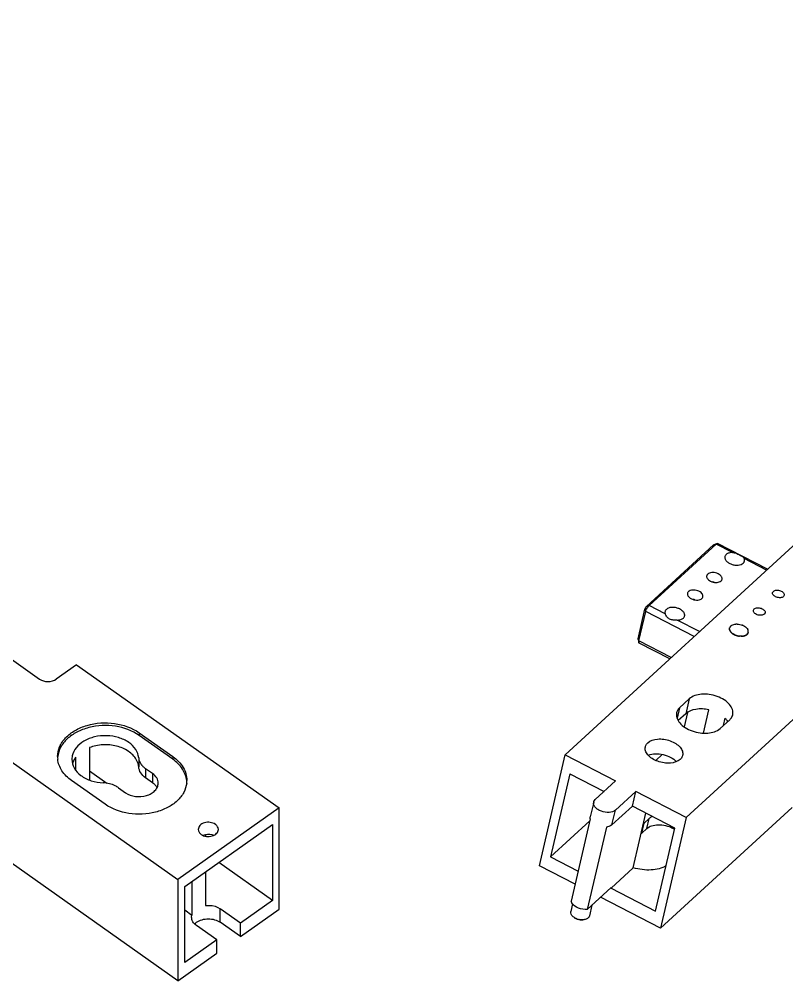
# Model space of a CAD drawing. Header units: millimetres. Extents: x 562 to 17351, y 2396 to 6995.
# Drawn here: x 9429.4 to 9590.1, y 3285.4 to 3486.9 of the extents above; entities that cross this region are included whole.
import ezdxf

# ---------------------------------------------------------------- set-up
doc = ezdxf.new("R2010")
doc.units = ezdxf.units.MM
doc.layers.add('02___PRT_ALL_AXES', color=7, linetype='Continuous')

msp = doc.modelspace()

# ---------------------------------------------------------------- linework, layer by layer
at = {"color": 7, "linetype": 'Continuous'}
for p, q in [((9711.66, 3486.86), (9543.718, 3332.728)), ((9737.055, 3473.775), (9569.113, 3319.643)), ((9560.795, 3363.856), (9574.832, 3376.739)), ((9561.307, 3364.025), (9575.344, 3376.908)), ((9574.832, 3376.739), (9575.344, 3376.908)), ((9574.915, 3376.796), (9575.512, 3377.021)), ((9578.756, 3375.15), (9575.344, 3376.908)), ((9586.1, 3371.625), (9575.623, 3377.023)), ((9408.931, 3366.135), (9433.679, 3348.635)), ((9560.795, 3363.856), (9561.307, 3364.025)), ((9564.719, 3362.267), (9561.307, 3364.025)), ((9559.021, 3357.053), (9560.454, 3363.24)), ((9559.194, 3356.605), (9560.627, 3362.791)), ((9560.454, 3363.24), (9560.627, 3362.791)), ((9570.777, 3357.562), (9560.627, 3362.791)), ((9578.122, 3359.279), (9578.173, 3359.277)), ((9578.178, 3358.991), (9578.127, 3359.002)), ((9578.18, 3359.313), (9578.133, 3359.332)), ((9578.14, 3358.946), (9578.186, 3358.952)), ((9578.19, 3358.935), (9578.14, 3358.946)), ((9578.156, 3358.889), (9578.201, 3358.897)), ((9578.207, 3358.88), (9578.156, 3358.889)), ((9578.33, 3358.552), (9578.368, 3358.568)), ((9578.38, 3358.552), (9578.33, 3358.552)), ((9578.372, 3358.497), (9578.408, 3358.515)), ((9578.421, 3358.498), (9578.372, 3358.497)), ((9578.417, 3358.443), (9578.451, 3358.462)), ((9578.465, 3358.446), (9578.417, 3358.443)), ((9578.751, 3358.14), (9578.775, 3358.165)), ((9578.794, 3358.151), (9578.751, 3358.14)), ((9578.816, 3358.094), (9578.838, 3358.119)), ((9578.858, 3358.106), (9578.816, 3358.094)), ((9578.884, 3358.049), (9578.904, 3358.075)), ((9578.925, 3358.062), (9578.884, 3358.049)), ((9581.865, 3357.973), (9581.816, 3357.989)), ((9581.829, 3358.001), (9581.865, 3357.973)), ((9581.908, 3358.015), (9581.858, 3358.029)), ((9581.871, 3358.042), (9581.908, 3358.015)), ((9581.948, 3358.059), (9581.898, 3358.072)), ((9581.909, 3358.085), (9581.948, 3358.059)), ((9581.984, 3358.104), (9581.934, 3358.116)), ((9581.944, 3358.129), (9581.984, 3358.104)), ((9582.017, 3358.15), (9581.966, 3358.161)), ((9581.975, 3358.175), (9582.017, 3358.15)), ((9582.046, 3358.198), (9581.995, 3358.207)), ((9582.003, 3358.222), (9582.046, 3358.198)), ((9582.072, 3358.248), (9582.021, 3358.255)), ((9582.028, 3358.27), (9582.072, 3358.248)), ((9582.094, 3358.298), (9582.043, 3358.304)), ((9582.049, 3358.32), (9582.094, 3358.298)), ((9582.112, 3358.35), (9582.061, 3358.354)), ((9582.066, 3358.37), (9582.112, 3358.35)), ((9582.126, 3358.402), (9582.075, 3358.405)), ((9582.079, 3358.421), (9582.126, 3358.402)), ((9559.011, 3356.884), (9559.174, 3356.268)), ((9559.021, 3357.053), (9559.194, 3356.605)), ((9565.944, 3353.127), (9559.194, 3356.605)), ((9565.66, 3352.866), (9559.237, 3356.176)), ((9579.337, 3357.815), (9579.344, 3357.846)), ((9579.369, 3357.836), (9579.337, 3357.815)), ((9579.419, 3357.783), (9579.424, 3357.814)), ((9579.448, 3357.805), (9579.419, 3357.783)), ((9579.502, 3357.753), (9579.505, 3357.784)), ((9579.53, 3357.776), (9579.502, 3357.753)), ((9580.019, 3357.618), (9580.009, 3357.651)), ((9580.035, 3357.646), (9580.019, 3357.618)), ((9580.107, 3357.603), (9580.094, 3357.636)), ((9580.121, 3357.632), (9580.107, 3357.603)), ((9580.195, 3357.591), (9580.18, 3357.624)), ((9580.207, 3357.621), (9580.195, 3357.591)), ((9580.715, 3357.571), (9580.688, 3357.602)), ((9580.713, 3357.603), (9580.715, 3357.571)), ((9580.798, 3357.576), (9580.769, 3357.607)), ((9580.794, 3357.608), (9580.798, 3357.576)), ((9580.881, 3357.584), (9580.85, 3357.614)), ((9580.875, 3357.616), (9580.881, 3357.584)), ((9581.041, 3357.606), (9581.007, 3357.635)), ((9581.03, 3357.639), (9581.041, 3357.606)), ((9581.118, 3357.621), (9581.083, 3357.649)), ((9581.106, 3357.654), (9581.118, 3357.621)), ((9581.194, 3357.639), (9581.157, 3357.666)), ((9581.179, 3357.671), (9581.194, 3357.639)), ((9581.268, 3357.658), (9581.229, 3357.685)), ((9581.251, 3357.691), (9581.268, 3357.658)), ((9581.339, 3357.68), (9581.299, 3357.706)), ((9581.32, 3357.713), (9581.339, 3357.68)), ((9581.409, 3357.704), (9581.367, 3357.729)), ((9581.388, 3357.737), (9581.409, 3357.704)), ((9581.475, 3357.731), (9581.433, 3357.754)), ((9581.452, 3357.763), (9581.475, 3357.731)), ((9581.54, 3357.759), (9581.496, 3357.782)), ((9581.515, 3357.791), (9581.54, 3357.759)), ((9581.601, 3357.79), (9581.556, 3357.812)), ((9581.574, 3357.821), (9581.601, 3357.79)), ((9581.66, 3357.823), (9581.614, 3357.843)), ((9581.631, 3357.853), (9581.66, 3357.823)), ((9581.716, 3357.858), (9581.669, 3357.877)), ((9581.685, 3357.888), (9581.716, 3357.858)), ((9581.769, 3357.894), (9581.721, 3357.912)), ((9581.736, 3357.924), (9581.769, 3357.894)), ((9581.818, 3357.933), (9581.77, 3357.95)), ((9581.784, 3357.961), (9581.818, 3357.933)), ((9441.458, 3351.635), (9437.215, 3348.635)), ((9441.458, 3351.635), (9483.884, 3321.635)), ((9569.729, 3344.47), (9567.724, 3342.63)), ((9569.729, 3344.47), (9569.013, 3341.377)), ((9567.724, 3342.63), (9567.212, 3340.421)), ((9572.719, 3337.296), (9573.849, 3342.176)), ((9569.013, 3341.377), (9567.438, 3339.932)), ((9569.386, 3341.631), (9568.691, 3338.631)), ((9576.189, 3338.268), (9578.194, 3340.108)), ((9576.881, 3338.903), (9577.235, 3340.432)), ((9420.244, 3336.635), (9462.671, 3306.635)), ((9444.139, 3334.264), (9444.139, 3327.513)), ((9441.31, 3329.528), (9441.31, 3332.264)), ((9538.343, 3309.528), (9543.718, 3332.728)), ((9543.718, 3332.728), (9554.299, 3327.276)), ((9564.063, 3332.838), (9562.711, 3331.597)), ((9447.778, 3326.781), (9444.139, 3329.354)), ((9544.694, 3328.763), (9540.663, 3311.362)), ((9544.694, 3328.763), (9551.883, 3325.059)), ((9554.299, 3327.276), (9550.038, 3323.365)), ((9554.271, 3321.185), (9558.532, 3325.095)), ((9557.815, 3322.002), (9558.532, 3325.095)), ((9569.113, 3319.643), (9558.532, 3325.095)), ((9549.719, 3322.839), (9549.002, 3319.746)), ((9553.554, 3318.091), (9557.815, 3322.002)), ((9566.704, 3317.422), (9557.815, 3322.002)), ((9563.738, 3296.443), (9591.311, 3321.748)), ((9483.884, 3321.635), (9462.671, 3306.635)), ((9483.884, 3300.421), (9483.884, 3321.635)), ((9548.993, 3319.364), (9549.002, 3319.746)), ((9553.554, 3318.091), (9554.271, 3321.185)), ((9558.019, 3309.095), (9560.669, 3320.532)), ((9462.671, 3285.421), (9414.368, 3319.577)), ((9464.085, 3305.16), (9482.47, 3318.16)), ((9482.47, 3318.16), (9482.47, 3302.25)), ((9548.888, 3318.91), (9540.663, 3311.362)), ((9559.798, 3316.362), (9560.282, 3318.45)), ((9560.282, 3318.45), (9561.316, 3319.399)), ((9560.832, 3317.311), (9561.316, 3319.399)), ((9569.113, 3319.643), (9563.738, 3296.443)), ((9468.418, 3316.07), (9468.418, 3315.738)), ((9559.798, 3316.362), (9560.832, 3317.311)), ((9562.672, 3300.022), (9566.704, 3317.422)), ((9482.47, 3302.25), (9471.22, 3310.205)), ((9468.418, 3308.224), (9468.418, 3301.186)), ((9462.671, 3306.635), (9462.671, 3285.421)), ((9465.59, 3306.224), (9465.59, 3299.186)), ((9464.085, 3289.25), (9464.085, 3305.16)), ((9482.47, 3302.25), (9475.752, 3297.5)), ((9464.085, 3300.25), (9465.59, 3299.186)), ((9475.752, 3297.5), (9471.51, 3300.5)), ((9471.51, 3297.671), (9471.51, 3300.5)), ((9475.752, 3294.671), (9483.884, 3300.421)), ((9465.535, 3298.75), (9465.59, 3299.186)), ((9475.752, 3294.671), (9471.51, 3297.671)), ((9470.802, 3294), (9466.56, 3297)), ((9475.752, 3294.671), (9475.752, 3297.5)), ((9470.802, 3294), (9464.085, 3289.25)), ((9470.802, 3291.171), (9470.802, 3294)), ((9462.671, 3285.421), (9470.802, 3291.171))]:
    msp.add_line(p, q, dxfattribs=at)
for centre, radius, start, end in [((9574.155, 3366.316), 2.706, 73.04452, 80.86787), ((9570.144, 3362.635), 2.706, 73.04452, 80.86787), ((9578.903, 3359.151), 0.741, 167.39907, 170.24393), ((9579.051, 3359.163), 0.891, 191.1388, 193.6548), ((9579.1, 3359.175), 0.941, 194.75208, 197.1773), ((9579.155, 3359.193), 0.999, 198.23312, 200.564), ((9579.216, 3359.216), 1.064, 201.57731, 203.81247), ((9579.281, 3359.246), 1.135, 204.78312, 206.923), ((9579.351, 3359.282), 1.214, 207.85159, 209.89813), ((9579.424, 3359.325), 1.299, 210.78581, 212.74209), ((9579.5, 3359.374), 1.39, 213.59045, 215.46038), ((9579.579, 3359.431), 1.486, 216.27134, 218.0594), ((9579.658, 3359.494), 1.588, 218.83504, 220.54607), ((9579.738, 3359.563), 1.694, 221.28861, 222.92761), ((9579.818, 3359.638), 1.803, 223.63931, 225.21135), ((9579.896, 3359.718), 1.915, 225.89445, 227.40453), ((9579.973, 3359.803), 2.029, 228.06123, 229.51425), ((9580.047, 3359.89), 2.144, 230.1467, 231.54736), ((9580.118, 3359.981), 2.259, 232.15761, 233.51046), ((9580.185, 3360.072), 2.372, 234.10047, 235.4098), ((9580.248, 3360.164), 2.483, 235.98145, 237.25138), ((9580.306, 3360.255), 2.591, 237.80643, 239.04084), ((9580.358, 3360.344), 2.695, 239.58098, 240.78356), ((9580.406, 3360.43), 2.793, 241.31037, 242.48463), ((9581.105, 3358.777), 1.062, 310.5463, 312.03796), ((9581.144, 3358.735), 1.004, 313.04266, 315.36473), ((9581.186, 3358.694), 0.946, 316.41666, 318.83329), ((9581.224, 3358.661), 0.895, 319.92681, 322.43464), ((9581.259, 3358.635), 0.851, 323.56778, 326.16102), ((9581.29, 3358.615), 0.814, 327.33063, 330.00087), ((9581.315, 3358.6), 0.785, 331.20261, 333.93875), ((9581.335, 3358.591), 0.763, 335.1671, 337.95551), ((9581.349, 3358.585), 0.749, 339.20387, 342.02877), ((9581.356, 3358.583), 0.741, 343.28967, 346.13368), ((9581.356, 3358.583), 0.741, 347.39907, 350.24393), ((9580.448, 3360.512), 2.885, 242.99963, 244.14887), ((9580.484, 3360.587), 2.969, 244.6535, 245.7809), ((9580.515, 3360.657), 3.045, 246.27653, 247.38511), ((9580.541, 3360.719), 3.112, 247.87305, 248.96571), ((9580.561, 3360.772), 3.169, 249.44721, 250.52675), ((9580.576, 3360.816), 3.215, 251.00305, 252.07217), ((9580.587, 3360.849), 3.25, 252.54443, 253.60577), ((9580.594, 3360.872), 3.274, 254.07516, 255.1313), ((9580.597, 3360.884), 3.287, 255.59896, 256.65245), ((9580.597, 3360.885), 3.287, 257.1195, 258.17287), ((9580.595, 3360.874), 3.276, 258.64043, 259.69622), ((9580.591, 3360.851), 3.253, 260.1654, 261.22615), ((9580.586, 3360.817), 3.219, 261.6981, 262.7664), ((9580.58, 3360.772), 3.173, 263.24227, 264.32073), ((9580.568, 3360.401), 2.802, 271.27256, 272.44436), ((9580.573, 3360.304), 2.704, 272.97002, 274.16985), ((9580.581, 3360.201), 2.601, 274.70869, 275.94001), ((9580.592, 3360.094), 2.494, 276.49362, 277.76011), ((9580.608, 3359.984), 2.383, 278.33015, 279.63568), ((9580.628, 3359.872), 2.269, 280.22392, 281.57257), ((9580.651, 3359.76), 2.155, 282.18088, 283.57694), ((9580.679, 3359.649), 2.04, 284.20726, 285.65525), ((9580.71, 3359.539), 1.926, 286.30963, 287.81424), ((9580.745, 3359.432), 1.813, 288.49481, 290.06092), ((9580.783, 3359.33), 1.704, 290.76989, 292.4025), ((9580.825, 3359.232), 1.598, 293.1421, 294.84626), ((9580.868, 3359.14), 1.496, 295.61876, 297.39951), ((9580.913, 3359.054), 1.399, 298.20711, 300.06929), ((9580.96, 3358.975), 1.307, 300.91412, 302.86226), ((9581.007, 3358.903), 1.222, 303.74624, 305.78431), ((9581.053, 3358.839), 1.142, 306.70906, 308.84023), ((9581.089, 3358.796), 1.086, 309.81424, 310.54904), ((9558.493, 3320.4), 2.647, 309.72692, 312.52952), ((9558.009, 3318.312), 2.647, 309.72692, 312.52952), ((9563.769, 3312.633), 5.367, 57.33377, 62.78688), ((9547.33, 3301.451), 3.259, 249.25423, 261.48364)]:
    msp.add_arc(centre, radius, start, end, dxfattribs=at)
for points, knots in [([(9574.832, 3376.739), (9574.839, 3376.746), (9574.864, 3376.768), (9574.893, 3376.787), (9574.915, 3376.796)], [0, 0, 0, 0, 0.2923324, 1, 1, 1, 1]), ([(9575.344, 3376.908), (9575.372, 3376.933), (9575.425, 3376.976), (9575.484, 3377.01), (9575.512, 3377.021)], [0, 0, 0, 0, 0.556608, 1, 1, 1, 1]), ([(9575.512, 3377.021), (9575.532, 3377.028), (9575.569, 3377.038), (9575.608, 3377.031), (9575.623, 3377.023)], [0, 0, 0, 0, 0.5484841, 1, 1, 1, 1]), ([(9560.627, 3362.791), (9560.653, 3362.904), (9560.732, 3363.138), (9560.892, 3363.473), (9561.083, 3363.777), (9561.231, 3363.955), (9561.307, 3364.025)], [0, 0, 0, 0, 0.2442824, 0.5169923, 0.780747, 1, 1, 1, 1]), ([(9560.454, 3363.24), (9560.467, 3363.296), (9560.507, 3363.413), (9560.587, 3363.58), (9560.682, 3363.732), (9560.756, 3363.821), (9560.795, 3363.856)], [0, 0, 0, 0, 0.2442919, 0.5169895, 0.7807391, 1, 1, 1, 1]), ([(9559.011, 3356.884), (9559.005, 3356.907), (9559.004, 3356.965), (9559.014, 3357.021), (9559.021, 3357.053)], [0, 0, 0, 0, 0.4246, 1, 1, 1, 1]), ([(9559.174, 3356.268), (9559.162, 3356.314), (9559.159, 3356.43), (9559.179, 3356.541), (9559.194, 3356.605)], [0, 0, 0, 0, 0.4244258, 1, 1, 1, 1]), ([(9559.237, 3356.176), (9559.222, 3356.184), (9559.193, 3356.211), (9559.179, 3356.247), (9559.174, 3356.268)], [0, 0, 0, 0, 0.4515085, 1, 1, 1, 1]), ([(9578.833, 3341.161), (9578.913, 3341.506), (9578.851, 3342.314), (9578.167, 3343.401), (9577.041, 3344.333), (9575.588, 3345.035), (9573.953, 3345.438), (9571.935, 3345.518), (9570.398, 3345.084), (9569.729, 3344.47)], [0, 0, 0, 0, 0.0926728, 0.2002185, 0.3273771, 0.4699023, 0.618625, 0.7627364, 1, 1, 1, 1]), ([(9567.724, 3342.63), (9567.644, 3342.556), (9567.357, 3342.258), (9567.154, 3341.874), (9567.086, 3341.577)], [0, 0, 0, 0, 0.2636991, 1, 1, 1, 1]), ([(9573.849, 3342.176), (9572.946, 3342.376), (9571.248, 3342.485), (9569.566, 3341.884), (9569.013, 3341.377)], [0, 0, 0, 0, 0.5518144, 1, 1, 1, 1]), ([(9567.086, 3341.577), (9567.005, 3341.232), (9567.067, 3340.424), (9567.751, 3339.336), (9568.877, 3338.405), (9570.33, 3337.702), (9571.965, 3337.3), (9573.983, 3337.219), (9575.52, 3337.654), (9576.189, 3338.268)], [0, 0, 0, 0, 0.0926728, 0.2002185, 0.3273771, 0.4699023, 0.618625, 0.7627364, 1, 1, 1, 1]), ([(9577.766, 3339.767), (9577.73, 3339.825), (9577.572, 3340.061), (9577.387, 3340.278), (9577.235, 3340.432)], [0, 0, 0, 0, 0.2400781, 1, 1, 1, 1]), ([(9578.194, 3340.108), (9578.275, 3340.182), (9578.562, 3340.48), (9578.764, 3340.864), (9578.833, 3341.161)], [0, 0, 0, 0, 0.2636991, 1, 1, 1, 1]), ([(9554.271, 3321.185), (9553.936, 3320.878), (9552.881, 3320.58), (9551.59, 3320.785), (9550.614, 3321.253), (9550.052, 3321.719), (9549.71, 3322.262), (9549.679, 3322.667), (9549.719, 3322.839)], [0, 0, 0, 0, 0.2376607, 0.5293181, 0.672079, 0.7994496, 0.9071749, 1, 1, 1, 1]), ([(9549.719, 3322.839), (9549.73, 3322.888), (9549.793, 3323.086), (9549.923, 3323.259), (9550.038, 3323.365)], [0, 0, 0, 0, 0.2422925, 1, 1, 1, 1]), ([(9562.011, 3319.844), (9561.944, 3319.814), (9561.697, 3319.693), (9561.465, 3319.536), (9561.316, 3319.399)], [0, 0, 0, 0, 0.2645748, 1, 1, 1, 1]), ([(9553.554, 3318.091), (9553.484, 3318.027), (9553.138, 3317.774), (9552.708, 3317.658), (9552.379, 3317.619)], [0, 0, 0, 0, 0.2222263, 1, 1, 1, 1]), ([(9560.832, 3317.311), (9561.12, 3317.576), (9561.914, 3317.977), (9563.289, 3318.163), (9564.788, 3317.993), (9565.767, 3317.642), (9566.223, 3317.407)], [0, 0, 0, 0, 0.2074169, 0.4550849, 0.727612, 1, 1, 1, 1]), ([(9467.907, 3315.912), (9468.08, 3315.99), (9468.814, 3316.221), (9469.646, 3316.147), (9470.171, 3315.908)], [0, 0, 0, 0, 0.2477424, 1, 1, 1, 1]), ([(9564.911, 3309.485), (9563.977, 3308.936), (9561.587, 3308.41), (9559.227, 3308.732), (9558.019, 3309.095)], [0, 0, 0, 0, 0.4619141, 1, 1, 1, 1]), ([(9468.418, 3301.186), (9468.696, 3301.221), (9469.762, 3301.265), (9470.866, 3300.955), (9471.51, 3300.5)], [0, 0, 0, 0, 0.2619777, 1, 1, 1, 1]), ([(9545.406, 3298.844), (9545.235, 3298.988), (9544.953, 3299.3), (9544.879, 3299.735), (9544.921, 3299.913)], [0, 0, 0, 0, 0.5514281, 1, 1, 1, 1]), ([(9466.56, 3297), (9466.259, 3297.212), (9465.747, 3297.718), (9465.535, 3298.422), (9465.535, 3298.75)], [0, 0, 0, 0, 0.5289287, 1, 1, 1, 1]), ([(9466.56, 3297.671), (9467.262, 3298.168), (9469.035, 3298.625), (9470.808, 3298.168), (9471.51, 3297.671)], [0, 0, 0, 0, 0.5000067, 1, 1, 1, 1]), ([(9546.176, 3298.403), (9546.103, 3298.431), (9545.83, 3298.546), (9545.574, 3298.703), (9545.406, 3298.844)], [0, 0, 0, 0, 0.2622387, 1, 1, 1, 1]), ([(9547.561, 3298.176), (9547.441, 3298.146), (9546.921, 3298.079), (9546.382, 3298.202), (9546.027, 3298.384)], [0, 0, 0, 0, 0.2364764, 1, 1, 1, 1]), ([(9547.911, 3298.263), (9547.83, 3298.243), (9547.479, 3298.178), (9547.117, 3298.188), (9546.847, 3298.228)], [0, 0, 0, 0, 0.2355152, 1, 1, 1, 1]), ([(9548.562, 3298.589), (9548.521, 3298.551), (9548.328, 3298.401), (9548.094, 3298.309), (9547.911, 3298.263)], [0, 0, 0, 0, 0.2280842, 1, 1, 1, 1]), ([(9548.817, 3299.01), (9548.79, 3298.891), (9548.709, 3298.738), (9548.594, 3298.618), (9548.562, 3298.589)], [0, 0, 0, 0, 0.7366403, 1, 1, 1, 1])]:
    msp.add_open_spline(points, degree=3, knots=knots, dxfattribs=at)
for points in [[(9433.679, 3348.635), (9434.181, 3348.28), (9435.447, 3347.954), (9436.714, 3348.28), (9437.215, 3348.635)], [(9466.167, 3297.34), (9466.288, 3297.462), (9466.42, 3297.573), (9466.56, 3297.671)], [(9546.027, 3298.384), (9545.905, 3298.447), (9545.788, 3298.523), (9545.682, 3298.611)]]:
    msp.add_open_spline(points, degree=3, dxfattribs=at)
at = {"layer": '02___PRT_ALL_AXES', "color": 7, "linetype": 'Continuous'}
for p, q in [((9585.919, 3371.459), (9581.244, 3373.868)), ((9587.184, 3366.741), (9587.343, 3367.004)), ((9589.619, 3366.177), (9589.459, 3365.914)), ((9583.173, 3363.06), (9583.333, 3363.323)), ((9585.608, 3362.496), (9585.449, 3362.233)), ((9571.882, 3358.576), (9567.207, 3360.985)), ((9454.539, 3337.385), (9461.61, 3332.385)), ((9454.539, 3337.385), (9454.539, 3336.819)), ((9461.61, 3331.819), (9454.539, 3336.819)), ((9454.454, 3332.129), (9454.454, 3330.22)), ((9461.61, 3332.385), (9461.61, 3331.819)), ((9457.367, 3328.819), (9455.909, 3329.85)), ((9455.909, 3329.85), (9455.909, 3327.941)), ((9457.367, 3326.91), (9455.909, 3327.941)), ((9457.367, 3328.819), (9457.367, 3326.91)), ((9447.468, 3322.385), (9440.397, 3327.385)), ((9450.252, 3325.85), (9451.711, 3324.819)), ((9548.993, 3319.364), (9544.997, 3302.118)), ((9552.379, 3317.619), (9548.383, 3300.373)), ((9540.663, 3311.362), (9546.448, 3308.381)), ((9545.821, 3305.674), (9538.343, 3309.528)), ((9558.019, 3309.095), (9553.361, 3304.82)), ((9548.383, 3300.373), (9553.397, 3304.974)), ((9553.361, 3304.82), (9553.397, 3304.974)), ((9553.361, 3304.82), (9562.672, 3300.022)), ((9563.738, 3296.443), (9551.161, 3302.923)), ((9545.293, 3301.52), (9544.921, 3299.913)), ((9549.336, 3301.248), (9548.817, 3299.01))]:
    msp.add_line(p, q, dxfattribs=at)
for centre, radius, start, end in [((9579.693, 3357.301), 2.834, 88.13942, 94.35974), ((9578.899, 3359.152), 0.737, 166.95367, 169.87361), ((9578.897, 3359.153), 0.735, 162.61873, 166.95188), ((9579.083, 3359.171), 0.923, 194.22151, 196.13763), ((9578.905, 3359.15), 0.744, 158.5839, 162.60872), ((9578.929, 3359.14), 0.769, 153.258, 158.57124), ((9578.963, 3359.123), 0.807, 147.92593, 153.25041), ((9578.998, 3359.102), 0.848, 144.01445, 147.9328), ((9579.031, 3359.078), 0.889, 140.17362, 144.0125), ((9579.077, 3359.038), 0.95, 134.25168, 140.14615), ((9579.56, 3359.416), 1.463, 215.12845, 218.45793), ((9579.114, 3359.001), 1.002, 132.54084, 134.28656), ((9579.631, 3359.472), 1.553, 218.44234, 219.9234), ((9579.137, 3358.976), 1.037, 130.7735, 132.53842), ((9580.165, 3360.044), 2.338, 233.36725, 235.42406), ((9580.224, 3360.129), 2.441, 235.4225, 237.05137), ((9579.726, 3357.037), 3.089, 67.48636, 69.20645), ((9579.747, 3357.087), 3.035, 65.80155, 67.48699), ((9581.115, 3358.766), 1.046, 310.03823, 312.53211), ((9581.005, 3358.501), 1.106, 22.72281, 25.94473), ((9581.08, 3358.533), 1.024, 18.48957, 22.73353), ((9581.356, 3358.584), 0.742, 339.38551, 342.61215), ((9581.157, 3358.558), 0.943, 14.24445, 18.48566), ((9581.362, 3358.582), 0.735, 342.61873, 346.95188), ((9581.214, 3358.573), 0.884, 10.227, 14.23279), ((9581.36, 3358.582), 0.737, 346.9539, 350.09443), ((9581.255, 3358.581), 0.842, 6.27083, 10.22308), ((9581.354, 3358.583), 0.743, 350.09456, 352.76051), ((9581.329, 3358.586), 0.768, 352.81356, 2.24375), ((9581.289, 3358.584), 0.808, 2.21818, 6.26788), ((9580.576, 3360.27), 2.67, 273.0236, 274.70886), ((9580.584, 3360.169), 2.569, 274.70899, 276.57748), ((9580.758, 3359.394), 1.773, 288.65159, 290.81393), ((9580.794, 3359.301), 1.673, 290.81339, 293.34279), ((9442.474, 3332.384), 5.006, 179.99627, 186.34578), ((9443.99, 3331.819), 3.522, 171.71982, 179.99494), ((9444.033, 3331.812), 3.566, 168.3833, 171.71418), ((9444.202, 3329.863), 3.739, 160.50233, 164.51008), ((9444.411, 3329.785), 3.962, 153.06847, 160.45306), ((9457.822, 3332.794), 3.495, 218.3718, 220.59636), ((9455.924, 3324.622), 2.686, 35.80557, 38.31556), ((9459.511, 3327.386), 5.028, 353.6033, 359.98332)]:
    msp.add_arc(centre, radius, start, end, dxfattribs=at)
for points, knots in [([(9577.202, 3374.292), (9577.186, 3374.221), (9577.173, 3374.069), (9577.218, 3373.837), (9577.322, 3373.607), (9577.545, 3373.299), (9577.955, 3372.96), (9578.566, 3372.665), (9579.25, 3372.496), (9579.934, 3372.47), (9580.547, 3372.591), (9580.895, 3372.782), (9581.026, 3372.903)], [0, 0, 0, 0, 0.0454772, 0.0931063, 0.1445401, 0.2007117, 0.3273078, 0.4691994, 0.6172617, 0.7607293, 0.8900402, 1, 1, 1, 1]), ([(9577.471, 3374.734), (9577.404, 3374.674), (9577.29, 3374.539), (9577.221, 3374.375), (9577.202, 3374.292)], [0, 0, 0, 0, 0.5148519, 1, 1, 1, 1]), ([(9578.756, 3375.15), (9578.507, 3375.147), (9578.048, 3375.088), (9577.624, 3374.875), (9577.471, 3374.734)], [0, 0, 0, 0, 0.5446354, 1, 1, 1, 1]), ([(9578.756, 3375.15), (9579.021, 3375.153), (9579.42, 3375.039), (9579.904, 3374.815), (9580.257, 3374.635), (9580.583, 3374.466), (9580.87, 3374.3), (9581.104, 3374.113), (9581.21, 3373.952), (9581.244, 3373.868)], [0, 0, 0, 0, 0.2765873, 0.4193187, 0.5594275, 0.6891937, 0.8037933, 0.9047448, 1, 1, 1, 1]), ([(9581.026, 3372.903), (9581.092, 3372.963), (9581.207, 3373.098), (9581.275, 3373.262), (9581.294, 3373.345)], [0, 0, 0, 0, 0.5148705, 1, 1, 1, 1]), ([(9581.294, 3373.345), (9581.313, 3373.428), (9581.324, 3373.609), (9581.278, 3373.783), (9581.244, 3373.868)], [0, 0, 0, 0, 0.4847052, 1, 1, 1, 1]), ([(9573.38, 3370.28), (9573.367, 3370.224), (9573.356, 3370.104), (9573.391, 3369.922), (9573.474, 3369.742), (9573.649, 3369.499), (9573.971, 3369.233), (9574.451, 3369.002), (9574.988, 3368.868), (9575.526, 3368.848), (9576.007, 3368.943), (9576.281, 3369.094), (9576.384, 3369.188)], [0, 0, 0, 0, 0.0454751, 0.0931041, 0.1445377, 0.2007104, 0.3273063, 0.4691979, 0.6172603, 0.760729, 0.8900378, 1, 1, 1, 1]), ([(9573.59, 3370.627), (9573.538, 3370.58), (9573.448, 3370.474), (9573.395, 3370.345), (9573.38, 3370.28)], [0, 0, 0, 0, 0.514815, 1, 1, 1, 1]), ([(9576.594, 3369.535), (9576.607, 3369.592), (9576.617, 3369.711), (9576.582, 3369.893), (9576.5, 3370.074), (9576.325, 3370.316), (9576.003, 3370.582), (9575.523, 3370.814), (9574.986, 3370.947), (9574.448, 3370.967), (9573.967, 3370.872), (9573.693, 3370.722), (9573.59, 3370.627)], [0, 0, 0, 0, 0.0454751, 0.0931041, 0.1445377, 0.2007104, 0.3273063, 0.4691979, 0.6172603, 0.760729, 0.8900378, 1, 1, 1, 1]), ([(9576.384, 3369.188), (9576.436, 3369.236), (9576.526, 3369.342), (9576.579, 3369.471), (9576.594, 3369.535)], [0, 0, 0, 0, 0.514815, 1, 1, 1, 1]), ([(9569.369, 3366.599), (9569.356, 3366.543), (9569.346, 3366.424), (9569.381, 3366.242), (9569.463, 3366.061), (9569.638, 3365.819), (9569.961, 3365.552), (9570.44, 3365.321), (9570.978, 3365.188), (9571.516, 3365.168), (9571.997, 3365.262), (9572.27, 3365.413), (9572.373, 3365.507)], [0, 0, 0, 0, 0.0454751, 0.0931041, 0.1445377, 0.2007104, 0.3273063, 0.4691979, 0.6172603, 0.760729, 0.8900378, 1, 1, 1, 1]), ([(9569.58, 3366.947), (9569.528, 3366.899), (9569.438, 3366.793), (9569.384, 3366.664), (9569.369, 3366.599)], [0, 0, 0, 0, 0.514815, 1, 1, 1, 1]), ([(9572.584, 3365.855), (9572.597, 3365.911), (9572.607, 3366.03), (9572.572, 3366.212), (9572.49, 3366.393), (9572.315, 3366.635), (9571.992, 3366.902), (9571.513, 3367.133), (9570.975, 3367.266), (9570.437, 3367.286), (9569.956, 3367.192), (9569.682, 3367.041), (9569.58, 3366.947)], [0, 0, 0, 0, 0.0454751, 0.0931041, 0.1445377, 0.2007104, 0.3273063, 0.4691979, 0.6172603, 0.760729, 0.8900378, 1, 1, 1, 1]), ([(9589.459, 3365.914), (9589.292, 3365.76), (9588.764, 3365.611), (9588.119, 3365.713), (9587.631, 3365.948), (9587.35, 3366.181), (9587.179, 3366.452), (9587.163, 3366.654), (9587.184, 3366.741)], [0, 0, 0, 0, 0.2376781, 0.529309, 0.6720609, 0.7994294, 0.9071561, 1, 1, 1, 1]), ([(9587.343, 3367.004), (9587.51, 3367.157), (9588.038, 3367.306), (9588.683, 3367.204), (9589.171, 3366.97), (9589.452, 3366.737), (9589.624, 3366.465), (9589.639, 3366.263), (9589.619, 3366.177)], [0, 0, 0, 0, 0.2376781, 0.529309, 0.6720609, 0.7994294, 0.9071561, 1, 1, 1, 1]), ([(9572.373, 3365.507), (9572.425, 3365.555), (9572.515, 3365.661), (9572.569, 3365.79), (9572.584, 3365.855)], [0, 0, 0, 0, 0.514815, 1, 1, 1, 1]), ([(9564.669, 3362.79), (9564.65, 3362.706), (9564.639, 3362.526), (9564.685, 3362.352), (9564.719, 3362.267)], [0, 0, 0, 0, 0.4847052, 1, 1, 1, 1]), ([(9564.938, 3363.232), (9564.871, 3363.171), (9564.757, 3363.037), (9564.688, 3362.873), (9564.669, 3362.79)], [0, 0, 0, 0, 0.5148705, 1, 1, 1, 1]), ([(9567.207, 3360.985), (9566.936, 3360.982), (9566.53, 3360.967), (9565.996, 3361.044), (9565.621, 3361.179), (9565.3, 3361.4), (9565.046, 3361.676), (9564.855, 3361.969), (9564.758, 3362.17), (9564.719, 3362.267)], [0, 0, 0, 0, 0.2672756, 0.3998185, 0.5293894, 0.6564589, 0.7802285, 0.8971307, 1, 1, 1, 1]), ([(9568.761, 3361.842), (9568.778, 3361.914), (9568.79, 3362.066), (9568.746, 3362.298), (9568.641, 3362.528), (9568.418, 3362.836), (9568.008, 3363.175), (9567.398, 3363.469), (9566.714, 3363.639), (9566.029, 3363.665), (9565.417, 3363.544), (9565.068, 3363.352), (9564.938, 3363.232)], [0, 0, 0, 0, 0.0454772, 0.0931063, 0.1445401, 0.2007117, 0.3273078, 0.4691994, 0.6172617, 0.7607293, 0.8900402, 1, 1, 1, 1]), ([(9585.449, 3362.233), (9585.282, 3362.079), (9584.754, 3361.93), (9584.109, 3362.033), (9583.621, 3362.267), (9583.34, 3362.5), (9583.168, 3362.772), (9583.153, 3362.974), (9583.173, 3363.06)], [0, 0, 0, 0, 0.2376781, 0.529309, 0.6720609, 0.7994294, 0.9071561, 1, 1, 1, 1]), ([(9583.333, 3363.323), (9583.5, 3363.477), (9584.027, 3363.626), (9584.673, 3363.523), (9585.161, 3363.289), (9585.442, 3363.056), (9585.613, 3362.784), (9585.629, 3362.582), (9585.608, 3362.496)], [0, 0, 0, 0, 0.2376781, 0.529309, 0.6720609, 0.7994294, 0.9071561, 1, 1, 1, 1]), ([(9567.207, 3360.985), (9567.456, 3360.988), (9567.916, 3361.046), (9568.339, 3361.259), (9568.493, 3361.4)], [0, 0, 0, 0, 0.5446354, 1, 1, 1, 1]), ([(9568.493, 3361.4), (9568.559, 3361.461), (9568.674, 3361.596), (9568.742, 3361.76), (9568.761, 3361.842)], [0, 0, 0, 0, 0.5148519, 1, 1, 1, 1]), ([(9578.46, 3359.761), (9578.521, 3359.813), (9578.824, 3360.02), (9579.195, 3360.105), (9579.477, 3360.127)], [0, 0, 0, 0, 0.2216363, 1, 1, 1, 1]), ([(9578.364, 3358.575), (9578.345, 3358.602), (9578.276, 3358.708), (9578.222, 3358.825), (9578.196, 3358.914)], [0, 0, 0, 0, 0.2634372, 1, 1, 1, 1]), ([(9578.77, 3358.168), (9578.739, 3358.191), (9578.62, 3358.284), (9578.511, 3358.39), (9578.44, 3358.475)], [0, 0, 0, 0, 0.2613325, 1, 1, 1, 1]), ([(9580.991, 3359.855), (9581.106, 3359.804), (9581.501, 3359.596), (9581.858, 3359.275), (9581.999, 3358.985)], [0, 0, 0, 0, 0.2816296, 1, 1, 1, 1]), ([(9582.05, 3358.323), (9582.015, 3358.23), (9581.942, 3358.114), (9581.848, 3358.018), (9581.823, 3357.995)], [0, 0, 0, 0, 0.7386698, 1, 1, 1, 1]), ([(9580.716, 3357.603), (9580.603, 3357.597), (9580.138, 3357.601), (9579.674, 3357.709), (9579.35, 3357.844)], [0, 0, 0, 0, 0.2446381, 1, 1, 1, 1]), ([(9581.325, 3357.714), (9581.291, 3357.702), (9581.144, 3357.658), (9580.993, 3357.63), (9580.878, 3357.617)], [0, 0, 0, 0, 0.2402518, 1, 1, 1, 1]), ([(9581.788, 3357.965), (9581.765, 3357.945), (9581.662, 3357.866), (9581.547, 3357.804), (9581.457, 3357.765)], [0, 0, 0, 0, 0.2372807, 1, 1, 1, 1]), ([(9437.468, 3332.385), (9437.468, 3333.084), (9437.788, 3334.549), (9439.12, 3336.461), (9441.138, 3337.989), (9444.564, 3339.402), (9449.351, 3339.718), (9453.049, 3338.438), (9454.539, 3337.385)], [0, 0, 0, 0, 0.1005758, 0.2088, 0.3286668, 0.459768, 0.7375126, 1, 1, 1, 1]), ([(9454.539, 3336.819), (9453.101, 3337.836), (9449.541, 3339.103), (9444.906, 3338.885), (9441.524, 3337.623), (9439.473, 3336.223), (9438.033, 3334.447), (9437.574, 3333.05), (9437.498, 3332.37)], [0, 0, 0, 0, 0.2601627, 0.5364167, 0.6679691, 0.7891379, 0.8988825, 1, 1, 1, 1]), ([(9454.454, 3332.129), (9454.399, 3332.746), (9453.913, 3334.034), (9452.357, 3335.512), (9450.218, 3336.488), (9447.75, 3336.872), (9445.248, 3336.627), (9443.012, 3335.775), (9441.306, 3334.402), (9440.668, 3333.149), (9440.541, 3332.53)], [0, 0, 0, 0, 0.1044857, 0.2215808, 0.3535203, 0.4952884, 0.6381133, 0.7728565, 0.8933677, 1, 1, 1, 1]), ([(9561.051, 3335.292), (9561.586, 3335.783), (9562.816, 3336.131), (9564.43, 3336.067), (9565.738, 3335.744), (9566.9, 3335.183), (9567.801, 3334.437), (9568.348, 3333.568), (9568.398, 3332.921), (9568.334, 3332.645)], [0, 0, 0, 0, 0.2372645, 0.3813776, 0.5300998, 0.6726233, 0.7997822, 0.9073297, 1, 1, 1, 1]), ([(9453.95, 3331.779), (9453.556, 3332.462), (9452.298, 3333.692), (9450.253, 3334.535), (9448.4, 3334.852), (9446.473, 3334.891), (9445.029, 3334.604), (9444.139, 3334.264)], [0, 0, 0, 0, 0.2181889, 0.4678756, 0.6012075, 0.7363997, 1, 1, 1, 1]), ([(9567.823, 3331.803), (9567.287, 3331.311), (9566.058, 3330.964), (9564.443, 3331.028), (9563.136, 3331.35), (9561.973, 3331.912), (9561.073, 3332.658), (9560.525, 3333.527), (9560.476, 3334.174), (9560.54, 3334.45)], [0, 0, 0, 0, 0.2372645, 0.3813776, 0.5300998, 0.6726233, 0.7997822, 0.9073297, 1, 1, 1, 1]), ([(9560.54, 3334.45), (9560.558, 3334.528), (9560.659, 3334.845), (9560.866, 3335.122), (9561.051, 3335.292)], [0, 0, 0, 0, 0.2421481, 1, 1, 1, 1]), ([(9440.397, 3327.385), (9439.617, 3327.936), (9438.278, 3329.222), (9437.593, 3330.981), (9437.499, 3331.831)], [0, 0, 0, 0, 0.5276434, 1, 1, 1, 1]), ([(9440.468, 3331.819), (9440.468, 3331.19), (9440.856, 3329.843), (9442.366, 3328.264), (9444.514, 3327.206), (9446.169, 3326.917), (9447.03, 3326.879)], [0, 0, 0, 0, 0.2106232, 0.4454948, 0.7117603, 1, 1, 1, 1]), ([(9454.454, 3332.129), (9454.466, 3331.997), (9454.557, 3331.455), (9454.823, 3330.949), (9455.081, 3330.624)], [0, 0, 0, 0, 0.2419751, 1, 1, 1, 1]), ([(9461.61, 3332.385), (9462.469, 3331.777), (9463.598, 3330.647), (9464.404, 3328.799), (9464.539, 3327.849), (9464.539, 3327.385)], [0, 0, 0, 0, 0.5267257, 0.7675615, 1, 1, 1, 1]), ([(9464.509, 3327.37), (9464.414, 3328.22), (9463.73, 3329.98), (9462.39, 3331.267), (9461.61, 3331.819)], [0, 0, 0, 0, 0.4723334, 1, 1, 1, 1]), ([(9561.162, 3332.699), (9561.626, 3332.882), (9562.689, 3333.061), (9564.307, 3332.886), (9565.831, 3332.323), (9566.699, 3331.688), (9567.03, 3331.318)], [0, 0, 0, 0, 0.236425, 0.5007449, 0.7646448, 1, 1, 1, 1]), ([(9568.334, 3332.645), (9568.315, 3332.566), (9568.215, 3332.25), (9568.008, 3331.972), (9567.823, 3331.803)], [0, 0, 0, 0, 0.2421481, 1, 1, 1, 1]), ([(9454.454, 3330.22), (9454.442, 3330.354), (9454.363, 3330.897), (9454.157, 3331.42), (9453.95, 3331.779)], [0, 0, 0, 0, 0.2448502, 1, 1, 1, 1]), ([(9455.909, 3327.941), (9455.511, 3328.222), (9454.829, 3328.881), (9454.493, 3329.786), (9454.454, 3330.22)], [0, 0, 0, 0, 0.5279299, 1, 1, 1, 1]), ([(9455.167, 3330.519), (9455.22, 3330.458), (9455.446, 3330.212), (9455.703, 3329.996), (9455.909, 3329.85)], [0, 0, 0, 0, 0.2425458, 1, 1, 1, 1]), ([(9458.539, 3326.819), (9458.539, 3327.194), (9458.297, 3327.998), (9457.711, 3328.576), (9457.367, 3328.819)], [0, 0, 0, 0, 0.4710031, 1, 1, 1, 1]), ([(9450.252, 3325.85), (9450.033, 3326.005), (9449.048, 3326.58), (9447.897, 3326.84), (9447.03, 3326.879)], [0, 0, 0, 0, 0.2359216, 1, 1, 1, 1]), ([(9464.508, 3326.826), (9464.431, 3326.146), (9463.97, 3324.75), (9462.529, 3322.976), (9460.477, 3321.578), (9457.096, 3320.318), (9452.463, 3320.101), (9448.906, 3321.368), (9447.468, 3322.385)], [0, 0, 0, 0, 0.1011283, 0.2108954, 0.332083, 0.4636419, 0.7398731, 1, 1, 1, 1]), ([(9451.711, 3324.819), (9452.307, 3324.398), (9453.786, 3323.885), (9455.701, 3324.012), (9457.071, 3324.577), (9457.878, 3325.188), (9458.411, 3325.953), (9458.539, 3326.539), (9458.539, 3326.819)], [0, 0, 0, 0, 0.262498, 0.5402364, 0.6713352, 0.7912006, 0.8994229, 1, 1, 1, 1]), ([(9457.367, 3326.91), (9457.432, 3326.864), (9457.674, 3326.681), (9457.893, 3326.464), (9458.032, 3326.288)], [0, 0, 0, 0, 0.2587972, 1, 1, 1, 1]), ([(9470.52, 3318.185), (9470.207, 3318.406), (9469.43, 3318.675), (9468.425, 3318.608), (9467.705, 3318.312), (9467.282, 3317.991), (9467.002, 3317.589), (9466.935, 3317.281), (9466.935, 3317.135)], [0, 0, 0, 0, 0.2625109, 0.5402275, 0.6713251, 0.7911957, 0.8994217, 1, 1, 1, 1]), ([(9471.135, 3317.135), (9471.135, 3317.331), (9471.008, 3317.754), (9470.7, 3318.057), (9470.52, 3318.185)], [0, 0, 0, 0, 0.4710044, 1, 1, 1, 1]), ([(9466.935, 3317.135), (9466.935, 3316.938), (9467.062, 3316.516), (9467.369, 3316.212), (9467.55, 3316.085)], [0, 0, 0, 0, 0.4710044, 1, 1, 1, 1]), ([(9467.55, 3316.085), (9467.863, 3315.863), (9468.639, 3315.595), (9469.644, 3315.661), (9470.364, 3315.958), (9470.788, 3316.279), (9471.068, 3316.68), (9471.135, 3316.988), (9471.135, 3317.135)], [0, 0, 0, 0, 0.2625109, 0.5402275, 0.6713251, 0.7911957, 0.8994217, 1, 1, 1, 1]), ([(9545.195, 3301.63), (9545.169, 3301.669), (9545.081, 3301.821), (9545.019, 3301.991), (9544.997, 3302.118)], [0, 0, 0, 0, 0.2653942, 1, 1, 1, 1]), ([(9548.383, 3300.373), (9547.764, 3300.301), (9546.561, 3300.481), (9545.495, 3301.162), (9545.195, 3301.63)], [0, 0, 0, 0, 0.5287814, 1, 1, 1, 1])]:
    msp.add_open_spline(points, degree=3, knots=knots, dxfattribs=at)
for points in [[(9579.785, 3360.134), (9580.137, 3360.123), (9580.493, 3360.05), (9580.823, 3359.925)], [(9578.188, 3358.944), (9578.16, 3359.053), (9578.154, 3359.171), (9578.174, 3359.282)], [(9579.35, 3357.844), (9579.192, 3357.909), (9579.039, 3357.988), (9578.896, 3358.08)], [(9441.31, 3332.264), (9441.146, 3332.05), (9441, 3331.82), (9440.878, 3331.579)], [(9458.103, 3326.194), (9458.176, 3326.093), (9458.242, 3325.986), (9458.299, 3325.876)]]:
    msp.add_open_spline(points, degree=3, dxfattribs=at)

doc.saveas('drawing.dxf')
